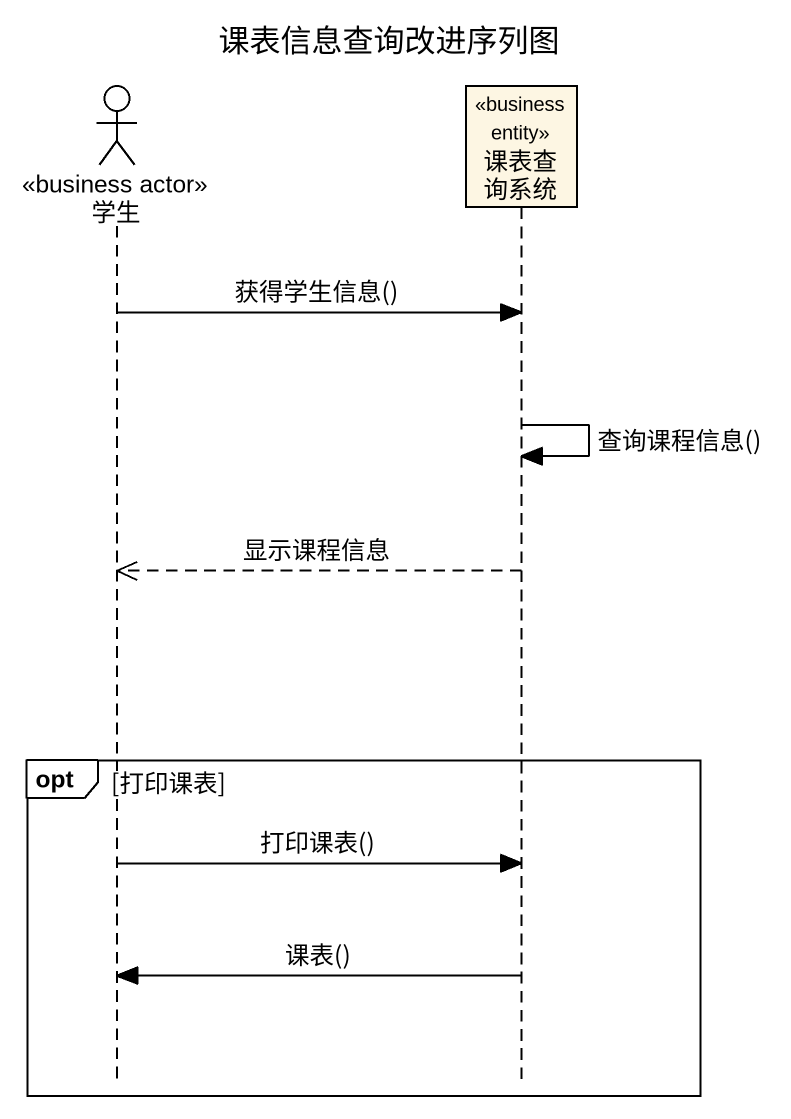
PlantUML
@startuml
title 课表信息查询改进序列图
hide footbox
actor 学生 <<business actor>>
participant 课表查询系统 <<business entity>>

学生 -> 课表查询系统 : 获得学生信息()
课表查询系统 -> 课表查询系统 : 查询课程信息()
课表查询系统 -->> 学生 : 显示课程信息
opt 打印课表
  学生 -> 课表查询系统 : 打印课表()
  课表查询系统 -> 学生 : 课表()
end
@enduml
